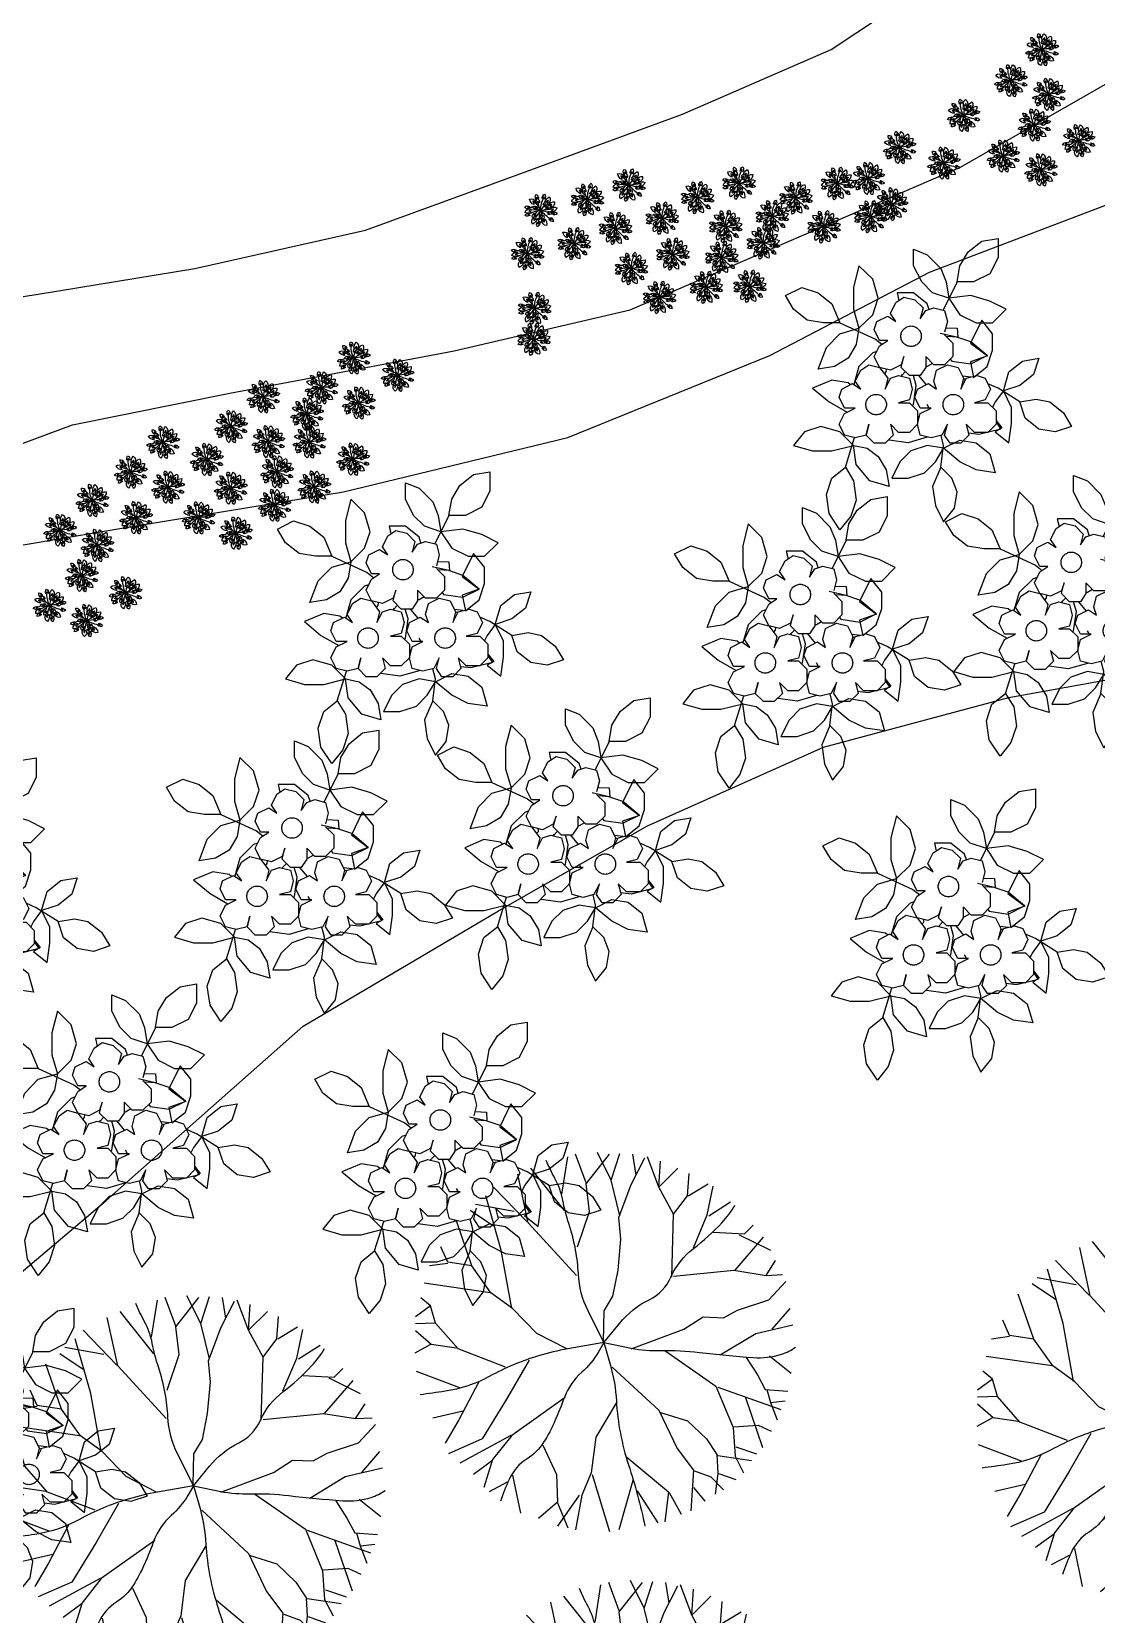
# Model space of a CAD drawing. Header units: millimetres. Extents: x 1101 to 4203, y 1053 to 1744.
# Drawn here: x 1348.71 to 1362.38, y 1568.72 to 1589.04 of the extents above; entities that cross this region are included whole.
import ezdxf

# ---------------------------------------------------------------- set-up
doc = ezdxf.new("R2010")
doc.units = ezdxf.units.MM
for name, color, linetype in [('01_Fina', 7, 'Continuous'), ('03_Gruesa', 7, 'Continuous'), ('NEW_PLANTS', 7, 'Continuous')]:
    doc.layers.add(name, color=color, linetype=linetype)
doc.styles.get("Standard").update_dxf_attribs({"font": 'arial.ttf'})

# ---------------------------------------------------------------- blocks, each defined once
blk = doc.blocks.new('shrubs1')
at = {"color": 70}
for points in [[(4340.8, 952, -0.243115), (4338.9, 955.2, -0.399574), (4342.1, 953.4, -0.151757), (4340.5, 953.9, -0.102993), (4340.8, 952, 4.231592)], [(4343.5, 951.8, -0.243115), (4341, 956.5, -0.399574), (4345.5, 953.8, -0.151757), (4343.2, 954.6, -0.102993), (4343.5, 951.8, 4.231592)], [(4344.5, 955, -0.243115), (4344.4, 958.8, -0.399574), (4346.3, 955.6, -0.151757), (4345.2, 956.8, -0.102993), (4344.5, 955, 4.231592)], [(4349.4, 953.6, -0.243115), (4351.5, 958.5, -0.399574), (4352.1, 953.3, -0.151757), (4351.3, 955.6, -0.102993), (4349.4, 953.6, 4.231592)], [(4351.4, 952, -0.243115), (4354.6, 953.9, -0.399574), (4352.8, 950.6, -0.151757), (4353.3, 952.3, -0.102993), (4351.4, 952, 4.231592)], [(4353.6, 954.2, -0.243115), (4356.8, 956, -0.399574), (4355.1, 952.8, -0.151757), (4355.5, 954.4, -0.102993), (4353.6, 954.2, 4.231592)], [(4341.3, 946.2, -0.243115), (4336, 947.1, -0.399574), (4341, 948.9, -0.151757), (4338.9, 947.7, -0.102993), (4341.3, 946.2, 4.231592)], [(4339.9, 942.8, -0.243115), (4336.2, 942.8, -0.399574), (4339.3, 944.7, -0.151757), (4338.1, 943.6, -0.102993), (4339.9, 942.8, 4.231592)], [(4344.3, 940.9, -0.243115), (4340.3, 937.4, -0.399574), (4341.9, 942.4, -0.151757), (4341.7, 940, -0.102993), (4344.3, 940.9, 4.231592)], [(4343.5, 944.2, -0.243115), (4340.3, 942.3, -0.399574), (4342, 945.6, -0.151757), (4341.5, 943.9, -0.102993), (4343.5, 944.2, 4.231592)], [(4343.6, 948, -0.243115), (4340.4, 949.8, -0.399574), (4344, 949.9, -0.151757), (4342.4, 949.5, -0.102993), (4343.6, 948, 4.231592)], [(4346.3, 943.4, -0.338305), (4343, 941.8, -0.306628), (4345.4, 945.5, -0.198031), (4344.3, 943.1, -0.284575), (4346.3, 943.4, 2.19888)], [(4347, 950.2, -0.338305), (4347.7, 953.8, -0.306628), (4349.1, 949.7, -0.198031), (4347.9, 952, -0.284575), (4347, 950.2, 2.19888)], [(4350.4, 941.8, -0.243115), (4350.4, 938.1, -0.399574), (4348.5, 941.2, -0.151757), (4349.7, 940, -0.102993), (4350.4, 941.8, 4.231592)], [(4351.8, 944.5, -0.243115), (4355.1, 942.6, -0.399574), (4351.4, 942.6, -0.151757), (4353, 942.9, -0.102993), (4351.8, 944.5, 4.231592)], [(4352.8, 947.4, -0.338305), (4356.3, 946, -0.306628), (4352, 945.3, -0.198031), (4354.5, 946.1, -0.284575), (4352.8, 947.4, 2.19888)], [(4354.8, 944.1, -0.243115), (4359.1, 940.9, -0.399574), (4353.9, 941.4, -0.151757), (4356.3, 941.7, -0.102993), (4354.8, 944.1, 4.231592)], [(4355.3, 947.2, -0.243115), (4360.5, 946.2, -0.399574), (4355.6, 944.4, -0.151757), (4357.6, 945.7, -0.102993), (4355.3, 947.2, 4.231592)], [(4356.7, 950.5, -0.243115), (4360.4, 950.5, -0.399574), (4357.2, 948.6, -0.151757), (4358.5, 949.8, -0.102993), (4356.7, 950.5, 4.231592)], [(4347.4, 937.5, -0.243115), (4345.6, 934.3, -0.399574), (4345.5, 937.9, -0.151757), (4345.9, 936.3, -0.102993), (4347.4, 937.5, 4.231592)], [(4352.1, 938.3, -0.243115), (4352.1, 934.6, -0.399574), (4350.2, 937.7, -0.151757), (4351.4, 936.5, -0.102993), (4352.1, 938.3, 4.231592)], [(4353.3, 941.7, -0.243115), (4356, 937.1, -0.399574), (4351.4, 939.6, -0.151757), (4353.7, 938.9, -0.102993), (4353.3, 941.7, 4.231592)]]:
    blk.add_lwpolyline(points, format="xyb", dxfattribs=at)
at = {"color": 46, "lineweight": 25}
for points in [[(4348.3, 946.7, 0.118288), (4343.4, 954.5, 14.536196)], [(4349.9, 949.1, 0.052373), (4351.3, 955.5, 35.05362)], [(4348.3, 946.7, 0.071347), (4339, 947.6, 7.890142)], [(4348.3, 946.7, 0.082733), (4340.6, 953.7, 20.273115)], [(4348.3, 946.7, 0.216963), (4341.6, 944.1, -0.417545)], [(4345.8, 936.4, -0.068386), (4348.3, 946.7, 3.442757)], [(4348.3, 946.7, -0.116255), (4353.2, 952.1, -0.060372)], [(4348.3, 946.7, -0.138137), (4358, 949.8, -6.895939)], [(4354.3, 946.2, 0.065358), (4348.3, 946.7, 1.516281)], [(4348.3, 946.7, -0.109166), (4349.7, 940.2, 0.286313)], [(4351.4, 936.7, 0.100215), (4350.9, 939.7, -1.505929)]]:
    blk.add_lwpolyline(points, format="xyb", dxfattribs=at)
for points in [[(4347.2, 953.2), (4345.2, 956.6)], [(4354.6, 953.5), (4355.4, 954.4)], [(4338.2, 943.6), (4340.3, 943.9)], [(4341.8, 940), (4343.1, 942.4)], [(4346.4, 948.9), (4342.3, 949.6)], [(4348.3, 946.7), (4344.5, 943.3)], [(4348.3, 946.7), (4348, 951.6)], [(4353.6, 939.1), (4348.3, 946.7)], [(4353, 943), (4349.9, 944.4)], [(4356.2, 941.8), (4354.5, 942.3)], [(4357.5, 945.6), (4355.4, 945.4)]]:
    blk.add_lwpolyline(points, dxfattribs=at)
at = {"color": 0, "flags": 1}
for tag, p in [('ITEM', (4350.4, 947)), ('SIZE', (4350.4, 945.8))]:
    blk.add_attdef(tag, p, '', height=0.5, dxfattribs=at)
blk = doc.blocks.new('s1')
blk.add_blockref('shrubs1', (0, 0))
blk = doc.blocks.new('shrubs')
at = {"layer": 'NEW_PLANTS', "color": 70, "linetype": 'Continuous'}
for points in [[(4514.12, 913.75), (4515.23, 913.3), (4516.33, 912.2), (4516.77, 911.1), (4516.99, 909.78), (4515.67, 910.22), (4514.79, 911.1), (4514.12, 912.42)], [(4520.96, 914.63), (4520.96, 913.08), (4520.3, 911.76), (4518.98, 911.1), (4517.65, 911.1), (4517.87, 912.42), (4518.54, 913.53), (4519.64, 914.41)], [(4509.71, 912.42), (4509.27, 910.66), (4509.27, 908.89), (4509.71, 907.35), (4510.82, 908.45), (4511.26, 909.78), (4510.82, 911.32)], [(4503.76, 910), (4505.08, 910.66), (4506.4, 910.22), (4507.51, 909.33), (4508.17, 907.79), (4506.85, 907.79), (4505.52, 908.01), (4504.42, 908.89)], [(4521.62, 908.89), (4520.3, 909.55), (4518.76, 910), (4516.99, 909.78), (4517.87, 908.45), (4519.2, 907.79), (4520.52, 907.79)], [(4506.4, 904.04), (4507.07, 905.8), (4508.17, 906.91), (4509.71, 907.35), (4509.49, 906.03), (4508.83, 904.92), (4507.73, 904.26)], [(4518.98, 903.38), (4520.08, 904.26), (4520.52, 905.58), (4520.52, 906.91), (4519.64, 908.01), (4518.73, 906.15), (4520.1, 905.12), (4518.73, 904.64)], [(4524.27, 904.92), (4523.83, 903.6), (4522.73, 902.72), (4521.4, 902.28), (4521.84, 903.82), (4522.95, 904.7)], [(4526.92, 899.41), (4525.59, 898.97), (4524.27, 899.19), (4523.17, 900.07), (4522.73, 901.39), (4524.05, 901.61), (4525.15, 901.39), (4526.25, 900.51)], [(4504.42, 897.86), (4505.96, 897.42), (4507.51, 897.42), (4509.27, 897.86), (4508.17, 898.97), (4506.63, 899.41), (4505.3, 898.97)], [(4520.74, 895.66), (4519.2, 895.88), (4517.87, 896.54), (4516.55, 897.64), (4517.87, 898.3), (4519.2, 898.08), (4520.3, 897.2)], [(4512.14, 894.55), (4510.6, 895), (4509.49, 896.32), (4509.27, 897.86), (4510.37, 897.64), (4511.26, 896.98), (4511.92, 895.88)], [(4512.36, 895.22), (4513.68, 895.22), (4515.01, 895.66), (4515.89, 896.54), (4516.55, 897.64), (4515.23, 897.86), (4513.9, 897.42), (4513.02, 896.54)], [(4508.17, 891.03), (4507.29, 892.35), (4507.07, 893.89), (4507.51, 895.22), (4508.61, 896.1), (4509.27, 895), (4509.49, 893.45), (4509.05, 892.13)], [(4516.55, 891.69), (4517.43, 892.79), (4517.65, 894.11), (4517.21, 895.22), (4516.33, 896.1), (4515.67, 894.55), (4515.89, 893.01)]]:
    blk.add_lwpolyline(points, close=True, dxfattribs=at)
for points in [[(4517.65, 911.1), (4516.51, 908.81)], [(4515.38, 908.87), (4515.23, 909.33), (4514.12, 910.22), (4512.8, 910.22), (4512.94, 909.6)], [(4508.17, 907.79), (4511.04, 906.47), (4511.57, 906.06)], [(4512.61, 908.04), (4512.58, 907.98)], [(4516.73, 907.38), (4517.65, 907.35), (4517.7, 906.63), (4516.76, 906.69)], [(4517.1, 904.86), (4517.21, 904.7), (4518.76, 904.48), (4520.08, 905.14), (4518.76, 906.25), (4517.63, 906.63), (4516.28, 906.94)], [(4511.15, 905.48), (4510.82, 905.36), (4509.71, 904.26), (4509.29, 902.8)], [(4513.25, 904.76), (4513.28, 904.74)], [(4511.78, 903.65), (4511.92, 903.82), (4511.94, 904.04)], [(4513.48, 903.84), (4513.12, 903.47)], [(4513.13, 903.47), (4513.24, 903.6)], [(4514.03, 901.09), (4514.12, 901.17), (4514.34, 902.72), (4514.11, 903.52)], [(4514.52, 903.52), (4515.14, 902.77)], [(4515.65, 904.51), (4515.23, 904.26), (4515.11, 904.26)], [(4518.78, 903.4), (4518.09, 903.48)], [(4509.02, 902.78), (4508.83, 902.94), (4507.51, 903.16), (4505.96, 902.5), (4507.29, 901.39), (4508.74, 900.56)], [(4518.37, 903.26), (4518.15, 903.21)], [(4522.73, 901.39), (4520.96, 902.5), (4520.15, 902.86)], [(4520.8, 899.88), (4521.27, 899.28), (4520.74, 898.97), (4521.84, 898.08), (4522.06, 899.63), (4522.06, 900.95), (4521.4, 902.28), (4520.74, 901.39), (4520.52, 900.95)], [(4515.42, 900.83), (4515.23, 901.17)], [(4514.45, 900.25), (4514.6, 900.19)], [(4520.8, 899.76), (4521.18, 899.19), (4519.42, 898.75), (4518.57, 898.85)], [(4508.61, 896.1), (4509.35, 898.5)], [(4515.25, 898.56), (4515.23, 898.53), (4513.68, 898.08), (4512.14, 898.3), (4512.11, 898.33)], [(4516.33, 896.1), (4516.55, 897.86), (4516.35, 898.68)], [(4516.8, 899.33), (4516.75, 899.35)]]:
    blk.add_lwpolyline(points, dxfattribs=at)
at = {"layer": 'NEW_PLANTS', "color": 30, "linetype": 'Continuous', "true_color": 0xf26722}
blk.add_lwpolyline([(4516.64, 906.81), (4517.3, 906.15), (4517.3, 905.06), (4516.64, 904.4), (4515.76, 904.4), (4515.11, 905.06), (4515.11, 904.18), (4514.67, 903.52), (4513.79, 903.52), (4513.13, 904.18), (4513.35, 905.06), (4513.13, 904.4), (4512.26, 903.96), (4511.38, 904.18), (4510.94, 905.06), (4511.38, 905.93), (4512.04, 906.37), (4511.38, 906.37), (4510.94, 907.25), (4511.16, 907.91), (4512.04, 908.34), (4512.7, 907.91), (4512.26, 908.56), (4512.7, 909.44), (4513.35, 909.88), (4514.23, 909.66), (4514.89, 909), (4514.67, 908.12), (4515.11, 908.78), (4515.76, 909), (4516.64, 908.78), (4516.86, 907.91), (4516.64, 907.03)], dxfattribs=at)
for points in [[(4513.1, 906.71, -0.098476), (4513.16, 907.03, -0.098485), (4513.34, 907.29, -0.098498), (4513.61, 907.47, -0.098507), (4513.93, 907.54, -0.098507), (4514.24, 907.47, -0.098498), (4514.51, 907.29, -0.098485), (4514.69, 907.03, -0.098476), (4514.75, 906.71, -0.098476), (4514.69, 906.39, -0.098485), (4514.51, 906.12, -0.098498), (4514.24, 905.94, -0.098507), (4513.93, 905.88, -0.098507), (4513.61, 905.94, -0.098498), (4513.34, 906.12, -0.098485), (4513.16, 906.39, -0.098476)], [(4510.27, 901.17, -0.098476), (4510.33, 901.49, -0.098485), (4510.51, 901.76, -0.098498), (4510.78, 901.94, -0.098507), (4511.1, 902, -0.098507), (4511.42, 901.94, -0.098498), (4511.68, 901.76, -0.098485), (4511.86, 901.49, -0.098476), (4511.93, 901.17, -0.098476), (4511.86, 900.86, -0.098485), (4511.68, 900.59, -0.098498), (4511.42, 900.41, -0.098507), (4511.1, 900.34, -0.098507), (4510.78, 900.41, -0.098498), (4510.51, 900.59, -0.098485), (4510.33, 900.86, -0.098476)], [(4516.51, 901.17, -0.098476), (4516.57, 901.49, -0.098485), (4516.75, 901.76, -0.098498), (4517.02, 901.94, -0.098507), (4517.34, 902, -0.098507), (4517.66, 901.94, -0.098498), (4517.93, 901.76, -0.098485), (4518.11, 901.49, -0.098476), (4518.17, 901.17, -0.098476), (4518.11, 900.86, -0.098485), (4517.93, 900.59, -0.098498), (4517.66, 900.41, -0.098507), (4517.34, 900.34, -0.098507), (4517.02, 900.41, -0.098498), (4516.75, 900.59, -0.098485), (4516.57, 900.86, -0.098476)]]:
    blk.add_lwpolyline(points, format="xyb", close=True, dxfattribs=at)
for points in [[(4509.41, 900.89), (4508.53, 900.89), (4508.1, 901.77), (4508.31, 902.43), (4509.19, 902.87), (4509.85, 902.43), (4509.41, 903.08), (4509.85, 903.96), (4510.51, 904.4), (4511.38, 904.18), (4512.04, 903.3), (4511.82, 902.43), (4512.26, 903.3), (4512.92, 903.52), (4513.79, 903.3), (4514.01, 902.43), (4513.79, 901.55), (4512.92, 901.33), (4513.79, 901.33), (4514.45, 900.67), (4514.45, 899.58), (4513.79, 898.92), (4512.92, 898.92), (4512.26, 899.58), (4512.48, 898.7), (4511.82, 898.04), (4510.94, 898.04), (4510.29, 898.7), (4510.51, 899.58), (4510.29, 898.7), (4509.41, 898.48), (4508.53, 898.7), (4508.1, 899.58), (4508.53, 900.46)], [(4515.54, 900.89), (4514.67, 900.89), (4514.23, 901.77), (4514.45, 902.43), (4515.33, 902.87), (4515.98, 902.43), (4515.76, 903.08), (4515.98, 903.96), (4516.86, 904.4), (4517.74, 904.18), (4518.17, 903.3), (4517.95, 902.43), (4518.39, 903.3), (4519.27, 903.52), (4519.93, 903.3), (4520.36, 902.43), (4519.93, 901.55), (4519.05, 901.33), (4520.15, 901.33), (4520.8, 900.67), (4520.8, 899.58), (4520.15, 898.92), (4519.05, 898.92), (4518.39, 899.58), (4518.61, 898.7), (4517.95, 898.04), (4517.08, 898.04), (4516.64, 898.7), (4516.86, 899.58), (4516.42, 898.7), (4515.54, 898.48), (4514.67, 898.7), (4514.45, 899.58), (4514.67, 900.46)]]:
    blk.add_lwpolyline(points, close=True, dxfattribs=at)
blk = doc.blocks.new('tree9')
at = {"color": 106}
for p, q in [((950.75, 450.95), (951.14, 453.4)), ((952.34, 451.69), (951.65, 453.57)), ((952.34, 451.63), (953.87, 453.57)), ((953.99, 451.86), (953.08, 453.69)), ((953.99, 451.86), (954.56, 453.63)), ((955.3, 451.58), (956.21, 453.34)), ((955.64, 452.2), (955.41, 453.57)), ((957.12, 451.41), (956.38, 453.4)), ((948.53, 449.07), (947.84, 452.26)), ((950.91, 449.87), (948.69, 452.66)), ((957.12, 451.41), (957.24, 453.12)), ((957.12, 451.41), (958.38, 452.66)), ((959, 450.84), (959.11, 452.31)), ((948.46, 449.12), (946.24, 451.41)), ((952.56, 449.81), (952.34, 451.63)), ((954.56, 449.53), (953.99, 451.86)), ((954.5, 449.41), (955.3, 451.58)), ((958.09, 449.64), (957.12, 451.41)), ((959.06, 450.84), (960.36, 451.63)), ((960.31, 449.58), (960.71, 451.47)), ((947.61, 449.81), (945.05, 450.27)), ((946.75, 447.25), (945.73, 450.84)), ((958.09, 449.64), (959, 450.84)), ((960.42, 449.53), (961.85, 450.44)), ((944.82, 446.22), (943.8, 449.19)), ((946.24, 448.84), (944.71, 449.87)), ((951.77, 447.47), (952.56, 449.81)), ((954.62, 447.99), (954.5, 449.41)), ((957.97, 445.49), (958.09, 449.64)), ((959.4, 447.42), (960.31, 449.58)), ((951.71, 445.6), (948.53, 449.07)), ((960.71, 448.44), (962.76, 448.33)), ((962.14, 445.94), (964.01, 448.11)), ((962.42, 448.28), (964.47, 447.25)), ((962.76, 448.33), (963.33, 448.9)), ((943.23, 446.46), (942.77, 447.47)), ((947.44, 443.43), (946.75, 447.25)), ((954.44, 445.94), (954.62, 447.99)), ((943.23, 446.39), (942.03, 446.22)), ((944.82, 446.22), (943.23, 446.46)), ((946.07, 444.46), (944.82, 446.22)), ((964.18, 445.6), (964.81, 446.57)), ((946.02, 444.46), (941.69, 445.09)), ((954.1, 444.23), (954.44, 445.94)), ((958.09, 445.54), (962.07, 445.94)), ((962.07, 445.94), (964.18, 445.6)), ((964.18, 445.6), (965.26, 445.65)), ((964.36, 444), (965.49, 445.2)), ((942.09, 443.6), (941.46, 444.12)), ((947.5, 443.43), (946.07, 444.46)), ((953.53, 443.27), (954.1, 444.23)), ((962.3, 443.32), (964.36, 444)), ((942.09, 443.6), (941.12, 442.87)), ((942.42, 442.46), (942.09, 443.6)), ((949.09, 441.78), (947.5, 443.43)), ((953.48, 441.27), (953.53, 443.27)), ((958.77, 442.06), (960.03, 442.87)), ((960.03, 442.87), (961.39, 442.81)), ((961.39, 442.81), (962.3, 443.32)), ((964.58, 442.06), (965.77, 443.43)), ((942.42, 442.46), (941.12, 442.41)), ((942.14, 441.05), (941.12, 441.95)), ((943.91, 440.76), (942.42, 442.46)), ((951.08, 440.76), (949.09, 441.78)), ((955.3, 440.76), (958.77, 442.06)), ((961.17, 440.36), (963.5, 441.78)), ((963.5, 441.78), (965.95, 442.35)), ((942.09, 441.05), (941.06, 440.48)), ((943.8, 440.81), (942.14, 441.05)), ((947.04, 439.56), (943.91, 440.76)), ((948.58, 440.02), (947.1, 437.45)), ((957.52, 440.65), (960.88, 438.31)), ((962.87, 440.19), (963.61, 439.05)), ((964.41, 440.3), (965.83, 439.16)), ((944.02, 438.19), (941.17, 439.27)), ((954.05, 439.56), (957.12, 436.72)), ((963.61, 439.05), (964.12, 438.08)), ((945.28, 438.59), (943.96, 436.08)), ((960.88, 438.31), (962.01, 435.58)), ((961, 438.25), (965.15, 436.77)), ((964.12, 438.08), (965.61, 437.97)), ((964.23, 438.08), (964.47, 437.23)), ((944.25, 436.66), (942.26, 436.2)), ((947.1, 437.45), (945.5, 434.83)), ((950.97, 437.57), (947.44, 435.07)), ((954.33, 437.23), (952.97, 434.95)), ((957.12, 436.72), (958.32, 434.21)), ((957.17, 436.6), (959, 436.03)), ((962.82, 437.57), (963.95, 434.26)), ((964.47, 437.23), (965.44, 437.34)), ((964.47, 437.23), (964.92, 436.08)), ((943.96, 436.08), (943.06, 434.55)), ((959, 436.03), (960.25, 434.83)), ((962.01, 435.58), (962.14, 433.7)), ((962.07, 435.64), (963.67, 435.75)), ((963.67, 435.75), (964.52, 435.35)), ((945.5, 434.83), (943.28, 433.86)), ((947.38, 435.07), (944.02, 433.24)), ((947.44, 435.07), (946.18, 433.47)), ((952.97, 434.95), (952.68, 432.61)), ((960.25, 434.83), (960.93, 433.81)), ((946.18, 433.47), (945.61, 431.64)), ((949.49, 434.43), (950.4, 432.5)), ((955.02, 433.64), (957.75, 431.36)), ((958.32, 434.21), (959.4, 432.78)), ((960.93, 433.81), (961, 432.56)), ((961, 433.75), (963.22, 433.42)), ((962.14, 433.7), (962.7, 432.61)), ((962.19, 434.32), (963.55, 433.86)), ((946.18, 433.42), (944.93, 432.5)), ((947.5, 432.45), (948.01, 429.94)), ((950.4, 432.5), (950.46, 430.68)), ((952.68, 432.61), (952.05, 431.13)), ((952.73, 432.5), (953.87, 428.74)), ((959.4, 432.78), (959.22, 430.1)), ((959.46, 432.73), (960.54, 432.33)), ((961, 432.56), (960.82, 431.19)), ((961.05, 432.56), (962.19, 432.16)), ((947.15, 431.99), (945.96, 431.36)), ((955.41, 432.1), (954.5, 428.85)), ((955.7, 431.42), (957.06, 429.31)), ((957.75, 431.36), (957.52, 429.37)), ((959.4, 431.64), (960.14, 430.74)), ((960.54, 432.33), (961.39, 431.48)), ((950.46, 430.68), (949.21, 429.6)), ((951.88, 431.13), (950.46, 429.09)), ((950.46, 430.62), (951.14, 428.97)), ((952.05, 431.13), (951.65, 428.85)), ((957.81, 431.31), (958.6, 429.88))]:
    blk.add_line(p, q, dxfattribs=at)
for points in [[(953.51, 441.18), (952.47, 443.26, -0.10411), (951.83, 445.71, 0.032984), (951.65, 447.25, 0.034072), (951.2, 449.01, -0.030956), (950.8, 450.55, 0.076171), (950.29, 451.98, -0.026216), (949.72, 453.17, 1.568784)], [(953.51, 441.18), (954.56, 442.46, -0.107856), (956.49, 444, 0.175024), (957.92, 445.49, -0.125464), (959.4, 447.36, 0.043348), (961.28, 449.07, 0.04978), (962.14, 450.21, -8.896609)], [(953.51, 441.18), (951.14, 440.76, 0.029099), (949.21, 440.3, 0.05336), (945.96, 438.94, -0.09082), (943.06, 437.97, -0.003401), (941.41, 437.74, 1.084963)], [(953.51, 441.18), (953.13, 440.53, -0.07796), (952.05, 439.22, 0.120857), (950.91, 437.57, -0.011392), (950.29, 436.03, -0.038005), (949.54, 434.61, -0.112949), (948.46, 433.53, 0.14803), (947.27, 432.16, 0.020427), (946.7, 430.74, 1.639795)], [(953.51, 441.18), (955.3, 440.81, 0.056937), (957.24, 440.65, -0.035612), (959.79, 440.53, 0.008822), (963.33, 440.19, 0.099585), (965.2, 440.41, 0.073278), (966.12, 440.87, -1.918828)], [(953.51, 441.18), (953.94, 439.67, -0.054456), (954.33, 437.34, 0.065281), (955.13, 433.13, -0.028329), (956.21, 429.09, 4.035528)]]:
    blk.add_lwpolyline(points, format="xyb", dxfattribs=at)
at = {"color": 106, "flags": 1}
for tag, p in [('ITEM', (953.79, 443.71)), ('SIZE', (953.53, 441.16))]:
    blk.add_attdef(tag, p, '', height=2.09, dxfattribs=at)
blk = doc.blocks.new('Borde del rio puyo')
at = {"xscale": 0.01683469536077232, "yscale": 0.01683469536077232, "zscale": 0.01683469536077232}
for p, rotation in [((1372.358, 1514.662), 85.91186823319981), ((1371.959, 1514.264), 85.91186823319981), ((1372.444, 1514.087), 85.91186823319981), ((1371.349, 1513.817), 85.91186823319981), ((1372.258, 1513.693), 85.91186823319981), ((1372.828, 1513.492), 85.91186823319981), ((1370.527, 1513.405), 85.91186823319981), ((1371.859, 1513.295), 85.91186823319981), ((1371.096, 1513.204), 85.91186823319981), ((1372.344, 1513.118), 85.91186823319981), ((1334.039, 1515.565), 60.37044358636018), ((1335.452, 1515.591), 60.37044358636018), ((1336.715, 1515.586), 60.37044358636018), ((1370.127, 1513.007), 85.91186823319981), ((1332.909, 1515.24), 60.37044358636018), ((1333.506, 1515.379), 60.37044358636018), ((1334.92, 1515.404), 60.37044358636018), ((1336.183, 1515.399), 60.37044358636018), ((1358.6, 1511.922), 76.84041032186792), ((1334.466, 1515.139), 60.37044358636018), ((1335.281, 1515.035), 60.37044358636018), ((1335.879, 1515.164), 60.37044358636018), ((1337.142, 1515.159), 60.37044358636018), ((1333.867, 1515.009), 60.37044358636018), ((1336.544, 1515.03), 60.37044358636018), ((1332.737, 1514.684), 60.37044358636018), ((1333.336, 1514.813), 60.37044358636018), ((1334.603, 1514.679), 60.37044358636018), ((1335.231, 1514.636), 60.37044358636018), ((1335.764, 1514.822), 60.37044358636018), ((1334.071, 1514.493), 60.37044358636018), ((1335.031, 1514.252), 60.37044358636018), ((1335.592, 1514.266), 60.37044358636018), ((1334.432, 1514.123), 60.37044358636018), ((1332.828, 1513.982), 60.37044358636018), ((1332.819, 1513.586), 60.37044358636018), ((1360.767, 1510.357), 83.78880820092174), ((1361.329, 1510.135), 83.78880820092174), ((1360.353, 1509.975), 83.78880820092174), ((1359.606, 1509.86), 83.78880820092174), ((1360.831, 1509.779), 83.78880820092174), ((1359.192, 1509.477), 83.78880820092174), ((1360.168, 1509.638), 83.78880820092174), ((1358.319, 1509.275), 83.78880820092174), ((1359.67, 1509.282), 83.78880820092174), ((1360.197, 1509.279), 83.78880820092174), ((1358.881, 1509.053), 83.78880820092174), ((1360.759, 1509.057), 83.78880820092174), ((1357.905, 1508.892), 83.78880820092174), ((1359.783, 1508.896), 83.78880820092174), ((1358.383, 1508.697), 83.78880820092174), ((1359.189, 1508.686), 83.78880820092174), ((1360.261, 1508.7), 83.78880820092174), ((1357.412, 1508.527), 83.78880820092174), ((1359.751, 1508.465), 83.78880820092174), ((1357.974, 1508.305), 83.78880820092174), ((1358.775, 1508.304), 83.78880820092174), ((1356.998, 1508.144), 83.78880820092174), ((1359.253, 1508.108), 83.78880820092174), ((1357.476, 1507.949), 83.78880820092174), ((1357.276, 1507.562), 83.78880820092174), ((1357.838, 1507.341), 83.78880820092174), ((1356.862, 1507.18), 83.78880820092174), ((1357.34, 1506.984), 83.78880820092174)]:
    blk.add_blockref('s1', p, dxfattribs=dict(at, rotation=rotation))
for name, p, xscale, yscale, zscale in [('shrubs', (643.937, 1441.299), 0.1586335689872081, 0.1586335689872081, 0.1586335689872081), ('shrubs', (637.414, 1438.301), 0.1586335689872081, 0.1586335689872081, 0.1586335689872081), ('shrubs', (645.993, 1438.395), 0.1586335689872081, 0.1586335689872081, 0.1586335689872081), ('shrubs', (642.514, 1437.982), 0.1586335689872081, 0.1586335689872081, 0.1586335689872081), ('shrubs', (639.47, 1435.398), 0.1586335689872081, 0.1586335689872081, 0.1586335689872081), ('shrubs', (635.99, 1434.984), 0.1586335689872081, 0.1586335689872081, 0.1586335689872081), ('shrubs', (631.59, 1434.627), 0.1586335689872081, 0.1586335689872081, 0.1586335689872081), ('shrubs', (644.417, 1434.232), 0.1586335689872081, 0.1586335689872081, 0.1586335689872081), ('shrubs', (633.646, 1431.724), 0.1586335689872081, 0.1586335689872081, 0.1586335689872081), ('shrubs', (637.894, 1431.234), 0.1586335689872081, 0.1586335689872081, 0.1586335689872081), ('tree9', (1170.046, 1486.146), 0.1950770953426661, 0.1950770953426661, 0.1950770953426661), ('tree9', (1177.26, 1485.205), 0.1950770953426661, 0.1950770953426661, 0.1950770953426661), ('tree9', (1164.777, 1484.307), 0.1950770953426661, 0.1950770953426661, 0.1950770953426661), ('shrubs', (632.071, 1427.56), 0.1586335689872081, 0.1586335689872081, 0.1586335689872081), ('tree9', (1170.47, 1480.649), 0.1950770953426661, 0.1950770953426661, 0.1950770953426661)]:
    blk.add_blockref(name, p, dxfattribs=dict(xscale=xscale, yscale=yscale, zscale=zscale))

msp = doc.modelspace()

# ---------------------------------------------------------------- hatches: boundary and pattern name
at = {"layer": '03_Gruesa', "true_color": 0x17923e}
h = msp.add_hatch(color=114, dxfattribs=at)
h.dxf.hatch_style = 1
edge = h.paths.add_edge_path()
edge.add_arc((1334.359, 1525.853), 5, 136.1441, 180, ccw=False)
edge.add_line((1330.754, 1529.317), (1341.91, 1540.928))
edge.add_arc((1345.516, 1537.464), 5, 110.881, 136.1441, ccw=False)
edge.add_spline(control_points=[(1343.793, 1542.158), (1345.942, 1542.947), (1348.053, 1543.775), (1352.907, 1545.786), (1355.62, 1546.996), (1363.571, 1550.741), (1368.627, 1553.397), (1378.311, 1558.8), (1382.944, 1561.548), (1388.676, 1565.021), (1389.947, 1565.795), (1391.746, 1566.896), (1392.287, 1567.227), (1393.364, 1567.888), (1393.908, 1568.222), (1395.042, 1568.92), (1395.626, 1569.282), (1397.489, 1570.448), (1398.826, 1571.3), (1401.628, 1573.162), (1403.093, 1574.173), (1405.705, 1576.09), (1406.835, 1576.953), (1409.049, 1578.736), (1410.131, 1579.649), (1412.264, 1581.544), (1413.318, 1582.528), (1416.308, 1585.472), (1418.211, 1587.533), (1421.52, 1591.557), (1422.955, 1593.468), (1425.684, 1597.533), (1426.977, 1599.685), (1429.369, 1604.28), (1430.463, 1606.717), (1432.357, 1611.888), (1433.158, 1614.627), (1434.019, 1618.803), (1434.245, 1620.132), (1434.519, 1622.23), (1434.601, 1622.977), (1434.789, 1625.072), (1434.855, 1626.369), (1434.914, 1628.813), (1434.907, 1629.955), (1434.851, 1632.105), (1434.802, 1633.11), (1434.701, 1634.77), (1434.652, 1635.452), (1434.521, 1637.133), (1434.438, 1638.063), (1434.368, 1638.865)], knot_values=[112.284165, 112.284165, 112.284165, 112.284165, 117.860488, 117.860488, 125.336595, 125.336595, 140.288809, 140.288809, 155.241023, 155.241023, 159.568055, 159.568055, 161.441916, 161.441916, 163.315776, 163.315776, 165.189636, 165.189636, 169.132601, 169.132601, 173.075566, 173.075566, 175.964844, 175.964844, 178.66149, 178.66149, 181.358137, 181.358137, 186.416969, 186.416969, 190.514335, 190.514335, 194.6117, 194.6117, 198.709066, 198.709066, 202.806431, 202.806431, 204.657464, 204.657464, 205.67432, 205.67432, 207.603852, 207.603852, 209.533385, 209.533385, 211.462918, 211.462918, 212.994225, 212.994225, 215.456463, 215.456463, 215.456463, 215.456463], degree=3, periodic=0)
edge.add_arc((1439.349, 1639.301), 5, 134.1826, 184.9959, ccw=False)
edge.add_spline(control_points=[(1435.864, 1642.886), (1435.902, 1642.923), (1435.94, 1642.96), (1436.184, 1643.195), (1436.4, 1643.398), (1436.855, 1643.815), (1437.092, 1644.028), (1437.413, 1644.309), (1437.505, 1644.389), (1437.595, 1644.467)], knot_values=[246.689761, 246.689761, 246.689761, 246.689761, 246.973973, 246.973973, 248.491627, 248.491627, 250.009281, 250.009281, 250.623207, 250.623207, 250.623207, 250.623207], degree=3, periodic=0)
edge.add_arc((1440.855, 1640.676), 5, 42.8435, 131.8666, ccw=False)
edge.add_spline(control_points=[(1444.522, 1644.076), (1444.625, 1643.964), (1444.733, 1643.845), (1445.107, 1643.416), (1445.392, 1643.067), (1446.016, 1642.251), (1446.352, 1641.788), (1447.178, 1640.584), (1447.69, 1639.791), (1448.646, 1638.238), (1449.07, 1637.527), (1450.17, 1635.641), (1450.879, 1634.389), (1452.253, 1631.957), (1452.9, 1630.81), (1453.937, 1629.003), (1454.295, 1628.385), (1454.944, 1627.277), (1455.235, 1626.784), (1456.078, 1625.37), (1456.627, 1624.463), (1458.345, 1621.646), (1459.473, 1619.832), (1461.577, 1616.416), (1462.553, 1614.816), (1464.319, 1611.81), (1465.114, 1610.395), (1466.657, 1607.467), (1467.363, 1605.985), (1468.329, 1603.672), (1468.661, 1602.785), (1469.229, 1601.064), (1469.465, 1600.228), (1469.861, 1598.541), (1470.019, 1597.692), (1470.173, 1596.559), (1470.205, 1596.297), (1470.266, 1595.723), (1470.296, 1595.413), (1470.378, 1594.424), (1470.424, 1593.683), (1470.495, 1592.073), (1470.52, 1591.194), (1470.552, 1589.321), (1470.559, 1588.327), (1470.559, 1586.245), (1470.553, 1585.149), (1470.53, 1581.787), (1470.508, 1579.403), (1470.539, 1575.453), (1470.564, 1573.995), (1470.665, 1570.988), (1470.739, 1569.438), (1470.946, 1566.595), (1471.061, 1565.332), (1471.357, 1562.749), (1471.539, 1561.419), (1472.003, 1558.659), (1472.284, 1557.233), (1472.838, 1554.901), (1473.066, 1554.02), (1473.582, 1552.215), (1473.87, 1551.293), (1474.835, 1548.482), (1475.613, 1546.551), (1477.355, 1542.981), (1478.253, 1541.363), (1480.332, 1538.135), (1481.512, 1536.528), (1483.686, 1533.978), (1484.591, 1533.006), (1486.502, 1531.139), (1487.51, 1530.241), (1489.359, 1528.745), (1490.18, 1528.128), (1491.856, 1526.959), (1492.714, 1526.405), (1494.035, 1525.616), (1494.485, 1525.358), (1495.396, 1524.857), (1495.857, 1524.615), (1496.768, 1524.155), (1497.221, 1523.936), (1498.375, 1523.401), (1499.065, 1523.104), (1500.394, 1522.564), (1501.036, 1522.321), (1502.473, 1521.807), (1503.257, 1521.549), (1504.77, 1521.085), (1505.495, 1520.88), (1506.752, 1520.546), (1507.293, 1520.41), (1509.103, 1519.977), (1510.282, 1519.731), (1512.361, 1519.322), (1513.305, 1519.151), (1514.486, 1518.938), (1514.823, 1518.877), (1515.866, 1518.688), (1516.566, 1518.56), (1517.975, 1518.302), (1518.681, 1518.173), (1520.811, 1517.782), (1522.246, 1517.519), (1524.825, 1517.056), (1525.959, 1516.856), (1527.782, 1516.542), (1528.458, 1516.427), (1529.825, 1516.2), (1530.514, 1516.088), (1531.851, 1515.874), (1532.5, 1515.771), (1534.392, 1515.474), (1535.579, 1515.288), (1536.924, 1515.067), (1537.154, 1515.029), (1537.381, 1514.991)], knot_values=[304.181395, 304.181395, 304.181395, 304.181395, 305.575125, 305.575125, 308.837845, 308.837845, 312.100565, 312.100565, 316.421685, 316.421685, 319.588084, 319.588084, 324.274457, 324.274457, 328.018302, 328.018302, 329.866208, 329.866208, 331.349008, 331.349008, 334.229938, 334.229938, 340.558066, 340.558066, 346.886194, 346.886194, 353.214322, 353.214322, 360.886674, 360.886674, 365.993823, 365.993823, 371.100973, 371.100973, 376.208122, 376.208122, 377.68235, 377.68235, 379.156577, 379.156577, 382.105031, 382.105031, 385.053485, 385.053485, 388.001939, 388.001939, 390.950394, 390.950394, 396.688412, 396.688412, 399.858638, 399.858638, 403.028864, 403.028864, 405.435492, 405.435492, 407.842119, 407.842119, 410.248747, 410.248747, 411.677671, 411.677671, 413.106595, 413.106595, 415.964443, 415.964443, 418.265423, 418.265423, 420.566404, 420.566404, 422.020567, 422.020567, 423.474731, 423.474731, 424.556725, 424.556725, 425.638718, 425.638718, 426.18639, 426.18639, 426.734061, 426.734061, 427.281733, 427.281733, 428.13582, 428.13582, 428.989907, 428.989907, 430.119485, 430.119485, 431.249063, 431.249063, 432.185627, 432.185627, 434.465364, 434.465364, 436.745102, 436.745102, 437.79156, 437.79156, 439.933333, 439.933333, 442.075106, 442.075106, 446.358651, 446.358651, 449.648158, 449.648158, 451.560254, 451.560254, 453.472351, 453.472351, 455.384447, 455.384447, 459.208639, 459.208639, 460.011863, 460.011863, 460.011863, 460.011863], degree=3, periodic=0)
edge.add_arc((1536.556, 1510.06), 5, -26.0319, 80.8155, ccw=False)
edge.add_line((1541.048, 1507.866), (1510.486, 1445.291))
edge.add_arc((1505.993, 1447.486), 5, 270, 333.9681, ccw=False)
edge.add_line((1505.993, 1442.486), (1410.101, 1442.486))
edge.add_arc((1415.101, 1442.486), 5, 180, 270)
edge.add_line((1415.101, 1437.486), (1512.238, 1437.486))
edge.add_line((1512.238, 1437.486), (1550.83, 1516.5))
edge.add_spline(control_points=[(1550.83, 1516.5), (1550.504, 1516.653), (1550.222, 1516.783), (1549.825, 1516.96), (1549.682, 1517.022), (1549.384, 1517.147), (1549.228, 1517.211), (1548.737, 1517.406), (1548.388, 1517.535), (1547.466, 1517.856), (1546.869, 1518.045), (1544.877, 1518.614), (1543.34, 1518.972), (1540.71, 1519.487), (1539.782, 1519.655), (1537.829, 1519.988), (1536.803, 1520.154), (1534.419, 1520.532), (1533.044, 1520.745), (1530.821, 1521.103), (1530.035, 1521.233), (1528.423, 1521.504), (1527.591, 1521.648), (1525.248, 1522.058), (1523.755, 1522.328), (1521.329, 1522.77), (1520.388, 1522.943), (1518.98, 1523.201), (1518.512, 1523.287), (1517.576, 1523.458), (1517.108, 1523.544), (1516.409, 1523.671), (1516.176, 1523.713), (1515.708, 1523.798), (1515.476, 1523.84), (1514.38, 1524.037), (1513.393, 1524.215), (1511.768, 1524.534), (1511.194, 1524.651), (1509.865, 1524.938), (1509.094, 1525.115), (1507.663, 1525.474), (1507.002, 1525.65), (1505.821, 1525.991), (1505.316, 1526.144), (1504.28, 1526.478), (1503.752, 1526.658), (1502.193, 1527.222), (1501.125, 1527.647), (1499.478, 1528.398), (1498.951, 1528.652), (1497.892, 1529.191), (1497.358, 1529.479), (1496.462, 1529.99), (1496.09, 1530.21), (1494.718, 1531.054), (1493.745, 1531.716), (1491.971, 1533.047), (1491.173, 1533.7), (1489.562, 1535.127), (1488.757, 1535.907), (1487.23, 1537.519), (1486.513, 1538.347), (1484.696, 1540.624), (1483.683, 1542.102), (1482.11, 1544.728), (1481.497, 1545.878), (1480.404, 1548.155), (1479.924, 1549.281), (1478.79, 1552.235), (1478.232, 1554.041), (1477.558, 1556.638), (1477.358, 1557.493), (1476.947, 1559.444), (1476.75, 1560.53), (1476.418, 1562.654), (1476.281, 1563.688), (1476.019, 1566.003), (1475.907, 1567.272), (1475.734, 1569.751), (1475.674, 1570.957), (1475.573, 1573.654), (1475.545, 1575.129), (1475.512, 1578.533), (1475.522, 1580.421), (1475.545, 1584.043), (1475.56, 1585.773), (1475.558, 1588.64), (1475.548, 1589.828), (1475.508, 1591.672), (1475.486, 1592.368), (1475.429, 1593.688), (1475.394, 1594.315), (1475.31, 1595.492), (1475.261, 1596.041), (1475.152, 1597.051), (1475.094, 1597.504), (1474.964, 1598.366), (1474.895, 1598.767), (1474.684, 1599.881), (1474.525, 1600.587), (1474.133, 1602.096), (1473.894, 1602.898), (1473.347, 1604.522), (1473.04, 1605.344), (1472.025, 1607.828), (1471.214, 1609.541), (1469.503, 1612.794), (1468.659, 1614.294), (1466.807, 1617.445), (1465.797, 1619.099), (1463.643, 1622.594), (1462.501, 1624.431), (1460.766, 1627.279), (1460.209, 1628.203), (1459.081, 1630.102), (1458.504, 1631.091), (1457.69, 1632.509), (1457.425, 1632.973), (1456.611, 1634.407), (1456.082, 1635.346), (1454.982, 1637.289), (1454.42, 1638.277), (1453.344, 1640.124), (1452.828, 1640.988), (1451.834, 1642.59), (1451.359, 1643.324), (1450.253, 1644.945), (1449.638, 1645.77), (1448.497, 1647.159), (1447.968, 1647.729), (1447.274, 1648.394), (1447.087, 1648.565), (1446.549, 1649.028), (1446.169, 1649.326), (1445.371, 1649.894), (1444.955, 1650.163), (1444.149, 1650.632), (1443.763, 1650.836), (1443.022, 1651.188), (1442.657, 1651.342), (1442.053, 1651.567), (1441.805, 1651.649), (1441.357, 1651.781), (1441.151, 1651.833), (1440.807, 1651.907), (1440.665, 1651.932), (1440.426, 1651.967), (1440.333, 1651.977), (1440.192, 1651.987), (1440.143, 1651.989), (1440.113, 1651.989)], knot_values=[275.199907, 275.199907, 275.199907, 275.199907, 276.531117, 276.531117, 277.531216, 277.531216, 278.531315, 278.531315, 280.660712, 280.660712, 283.916412, 283.916412, 290.794637, 290.794637, 294.23375, 294.23375, 297.672863, 297.672863, 301.837318, 301.837318, 304.044915, 304.044915, 306.450982, 306.450982, 310.878309, 310.878309, 313.718124, 313.718124, 315.138032, 315.138032, 316.55794, 316.55794, 317.267894, 317.267894, 317.977848, 317.977848, 320.4593, 320.4593, 321.700026, 321.700026, 323.193268, 323.193268, 324.36222, 324.36222, 325.192147, 325.192147, 326.022074, 326.022074, 327.558397, 327.558397, 328.273916, 328.273916, 328.989435, 328.989435, 329.506795, 329.506795, 330.916176, 330.916176, 332.159846, 332.159846, 333.537277, 333.537277, 334.914708, 334.914708, 337.275711, 337.275711, 339.11345, 339.11345, 340.951188, 340.951188, 344.0122, 344.0122, 345.542706, 345.542706, 347.556808, 347.556808, 349.57091, 349.57091, 352.139245, 352.139245, 354.707579, 354.707579, 357.997182, 357.997182, 362.520316, 362.520316, 367.043449, 367.043449, 370.505555, 370.505555, 372.75825, 372.75825, 375.010944, 375.010944, 377.263639, 377.263639, 379.516333, 379.516333, 381.525654, 381.525654, 385.153447, 385.153447, 389.323775, 389.323775, 393.494103, 393.494103, 401.671795, 401.671795, 408.089458, 408.089458, 414.507121, 414.507121, 420.924784, 420.924784, 423.897184, 423.897184, 426.869584, 426.869584, 428.355784, 428.355784, 431.541712, 431.541712, 435.241607, 435.241607, 438.941503, 438.941503, 442.641399, 442.641399, 447.935281, 447.935281, 453.229164, 453.229164, 455.300345, 455.300345, 458.892236, 458.892236, 462.484127, 462.484127, 465.699093, 465.699093, 468.914059, 468.914059, 471.346696, 471.346696, 473.779332, 473.779332, 475.847959, 475.847959, 477.916585, 477.916585, 479.743299, 479.743299, 479.743299, 479.743299], degree=3, periodic=0)
edge.add_spline(control_points=[(1440.113, 1651.989), (1440.09, 1651.983), (1440.056, 1651.974), (1439.936, 1651.939), (1439.839, 1651.907), (1439.543, 1651.793), (1439.328, 1651.701), (1438.819, 1651.453), (1438.528, 1651.298), (1437.936, 1650.949), (1437.655, 1650.774), (1437.058, 1650.379), (1436.745, 1650.161), (1436.161, 1649.733), (1435.897, 1649.533), (1435.355, 1649.108), (1435.077, 1648.883), (1434.509, 1648.409), (1434.219, 1648.16), (1433.628, 1647.638), (1433.326, 1647.366), (1432.584, 1646.675), (1432.157, 1646.26), (1431.363, 1645.45), (1430.996, 1645.053), (1430.353, 1644.318), (1430.08, 1643.982), (1429.618, 1643.374), (1429.431, 1643.105), (1429.226, 1642.785), (1429.167, 1642.687), (1429.118, 1642.603)], knot_values=[235.135666, 235.135666, 235.135666, 235.135666, 236.659746, 236.659746, 238.942649, 238.942649, 241.841974, 241.841974, 244.741298, 244.741298, 246.987427, 246.987427, 249.233557, 249.233557, 250.966046, 250.966046, 252.698535, 252.698535, 254.431025, 254.431025, 256.163514, 256.163514, 258.945487, 258.945487, 261.825923, 261.825923, 264.706358, 264.706358, 267.586793, 267.586793, 269.106773, 269.106773, 269.106773, 269.106773], degree=3, periodic=0)
edge.add_spline(control_points=[(1429.118, 1642.603), (1429.118, 1642.503), (1429.12, 1642.389), (1429.126, 1642.118), (1429.131, 1641.959), (1429.15, 1641.54), (1429.165, 1641.266), (1429.205, 1640.66), (1429.229, 1640.329), (1429.285, 1639.614), (1429.317, 1639.233), (1429.398, 1638.303), (1429.448, 1637.733), (1429.561, 1636.415), (1429.623, 1635.653), (1429.74, 1634.024), (1429.794, 1633.147), (1429.872, 1631.362), (1429.897, 1630.467), (1429.907, 1628.587), (1429.892, 1627.597), (1429.823, 1626.036), (1429.792, 1625.505), (1429.712, 1624.416), (1429.662, 1623.858), (1429.541, 1622.723), (1429.469, 1622.147), (1429.269, 1620.743), (1429.13, 1619.917), (1428.79, 1618.161), (1428.582, 1617.234), (1428.014, 1614.979), (1427.626, 1613.67), (1426.63, 1610.707), (1425.991, 1609.084), (1424.29, 1605.26), (1423.165, 1603.126), (1420.759, 1599.105), (1419.472, 1597.207), (1416.781, 1593.619), (1415.381, 1591.932), (1413.214, 1589.535), (1412.481, 1588.759), (1410.998, 1587.251), (1410.248, 1586.519), (1408.732, 1585.095), (1407.965, 1584.404), (1406.42, 1583.062), (1405.641, 1582.411), (1403.857, 1580.974), (1402.855, 1580.205), (1400.307, 1578.324), (1398.782, 1577.272), (1395.857, 1575.332), (1394.455, 1574.444), (1392.581, 1573.277), (1392.048, 1572.948), (1391.008, 1572.308), (1390.505, 1572), (1389.017, 1571.087), (1388.024, 1570.48), (1385.482, 1568.93), (1383.92, 1567.983), (1379.681, 1565.439), (1376.966, 1563.837), (1368.528, 1559.011), (1362.604, 1555.822), (1351.46, 1550.555), (1346.355, 1548.385), (1341.028, 1546.474)], knot_values=[111.356051, 111.356051, 111.356051, 111.356051, 112.247689, 112.247689, 113.27473, 113.27473, 114.606057, 114.606057, 115.918039, 115.918039, 117.230022, 117.230022, 118.887771, 118.887771, 120.793395, 120.793395, 122.69902, 122.69902, 124.417602, 124.417602, 126.136185, 126.136185, 126.995476, 126.995476, 127.854767, 127.854767, 128.714059, 128.714059, 129.980059, 129.980059, 131.442739, 131.442739, 133.600383, 133.600383, 136.459295, 136.459295, 140.58884, 140.58884, 144.718385, 144.718385, 148.84793, 148.84793, 150.912702, 150.912702, 152.977474, 152.977474, 155.042247, 155.042247, 157.107019, 157.107019, 159.809069, 159.809069, 164.096103, 164.096103, 168.383137, 168.383137, 170.139124, 170.139124, 171.895111, 171.895111, 175.326634, 175.326634, 180.609611, 180.609611, 189.475969, 189.475969, 207.540256, 207.540256, 221.736628, 221.736628, 221.736628, 221.736628], degree=3, periodic=0)
edge.add_arc((1342.716, 1541.767), 5, 110.4908, 136.1441)
edge.add_line((1339.111, 1545.232), (1316.293, 1521.484))
edge.add_line((1316.293, 1521.484), (1324.359, 1521.484))
edge.add_line((1324.359, 1521.484), (1324.359, 1506.484))
edge.add_line((1324.359, 1506.484), (1309.359, 1506.484))
edge.add_line((1309.359, 1506.484), (1309.359, 1491.484))
edge.add_line((1309.359, 1491.484), (1305.326, 1491.484))
edge.add_line((1305.326, 1491.484), (1272.733, 1457.562))
edge.add_arc((1276.338, 1454.098), 5, 136.1441, 254.441)
edge.add_line((1274.997, 1449.281), (1316.701, 1437.669))
edge.add_arc((1318.042, 1442.486), 5, 254.441, 270)
edge.add_line((1318.042, 1437.486), (1400.101, 1437.486))
edge.add_arc((1400.101, 1442.486), 5, 270, 360)
edge.add_line((1405.101, 1442.486), (1334.359, 1442.486))
edge.add_arc((1334.359, 1447.486), 5, 180, 270, ccw=False)
edge.add_line((1329.359, 1447.486), (1329.359, 1525.853))

# ---------------------------------------------------------------- linework, layer by layer
msp.add_spline([(1206.55, 1742.411), (1198.036, 1713.245), (1191.712, 1699.458), (1188.115, 1692.655), (1185.804, 1676.355), (1188.204, 1664.121), (1192.37, 1645.395), (1198.957, 1631.579), (1205.919, 1617.923), (1212.006, 1606.116), (1219.798, 1593.741), (1226.027, 1584.556), (1235.412, 1573.916), (1239.381, 1569.044), (1262.456, 1553.753), (1273.817, 1547.943), (1292.279, 1545.864), (1304.629, 1545.032), (1323.86, 1547.241), (1343.768, 1554.244), (1348.177, 1560.24), (1355.099, 1558.478), (1361.05, 1563.528), (1368.811, 1564.744), (1375.81, 1569.684), (1387.223, 1575.308), (1397.875, 1585.58), (1409.717, 1597.182), (1418.41, 1615.582), (1419.855, 1625.077), (1420.374, 1641.997), (1422.228, 1651.701), (1429.173, 1651.447), (1435.26, 1654.709), (1443.361, 1656.59), (1455.3, 1651.182), (1462.27, 1643.182), (1465.927, 1633.22), (1474.194, 1620.717), (1478.652, 1616.668), (1481.052, 1602.658), (1484.132, 1591.314), (1484.891, 1574.332), (1484.358, 1564.209), (1486.422, 1559.181), (1489.394, 1548.073), (1492.669, 1543.867), (1495.886, 1536.945), (1501.551, 1533.066), (1522.852, 1526.997), (1548.84, 1524.652), (1563.366, 1519.91), (1597.015, 1518.916), (1608.069, 1518.759), (1621.874, 1530.8), (1629.228, 1540.852), (1637.328, 1541.751), (1654.578, 1528.415), (1666.447, 1514.072), (1678.809, 1502.283), (1683.259, 1485.417), (1688.258, 1473.248), (1696.093, 1461.999), (1707.128, 1455.142), (1716.579, 1451.321), (1728.091, 1440.45), (1739.119, 1428.492), (1751.998, 1419.885), (1768.138, 1407.716), (1779.751, 1403.892), (1792.302, 1394.742), (1800.327, 1389.872), (1811.751, 1382.948), (1818.472, 1377.635), (1820.168, 1369.015), (1828.212, 1360.848), (1834.333, 1353.311), (1847.27, 1343.538), (1858.598, 1336.789), (1868.42, 1330.801), (1878.399, 1329.631), (1894.155, 1331.085)], degree=3)
msp.add_open_spline([(1348.837, 1557.214), (1348.953, 1557.182), (1349.101, 1557.134), (1349.579, 1556.961), (1349.96, 1556.802), (1350.809, 1556.445), (1351.279, 1556.246), (1352.314, 1555.87), (1352.879, 1555.69), (1353.821, 1555.518), (1354.136, 1555.478), (1354.714, 1555.452), (1354.967, 1555.454), (1355.458, 1555.495), (1355.693, 1555.528), (1356.142, 1555.622), (1356.359, 1555.682), (1357.069, 1555.921), (1357.515, 1556.147), (1358.302, 1556.641), (1358.644, 1556.909), (1359.26, 1557.45), (1359.534, 1557.724), (1360.204, 1558.437), (1360.566, 1558.868), (1361.23, 1559.649), (1361.533, 1560), (1362.072, 1560.557), (1362.307, 1560.761), (1362.556, 1560.935), (1362.613, 1560.969), (1362.754, 1561.04), (1362.833, 1561.075), (1363.12, 1561.177), (1363.376, 1561.239), (1364.013, 1561.332), (1364.392, 1561.362), (1365.248, 1561.4), (1365.723, 1561.408), (1366.751, 1561.443), (1367.304, 1561.469), (1368.24, 1561.572), (1368.599, 1561.624), (1369.365, 1561.78), (1369.782, 1561.892), (1370.564, 1562.161), (1370.937, 1562.317), (1372.214, 1562.935), (1373.008, 1563.478), (1374.436, 1564.582), (1375.071, 1565.145), (1376.258, 1566.19), (1376.809, 1566.672), (1377.517, 1567.217), (1377.699, 1567.35), (1378.08, 1567.613), (1378.275, 1567.74), (1378.877, 1568.113), (1379.299, 1568.348), (1380.771, 1569.102), (1381.908, 1569.58), (1384.313, 1570.569), (1385.579, 1571.08), (1387.408, 1571.973), (1387.957, 1572.261), (1388.889, 1572.805), (1389.27, 1573.044), (1390.007, 1573.539), (1390.365, 1573.795), (1391.41, 1574.587), (1392.07, 1575.145), (1394.119, 1577.012), (1395.393, 1578.391), (1397.411, 1580.632), (1398.186, 1581.509), (1399.326, 1582.751), (1399.694, 1583.144), (1400.431, 1583.909), (1400.808, 1584.287), (1401.958, 1585.415), (1402.75, 1586.157), (1405.273, 1588.479), (1407.059, 1590.062), (1409.626, 1592.599), (1410.446, 1593.451), (1411.896, 1595.092), (1412.535, 1595.872), (1413.745, 1597.472), (1414.32, 1598.295), (1415.954, 1600.824), (1416.924, 1602.591), (1418.596, 1606.163), (1419.308, 1607.965), (1420.482, 1611.501), (1420.959, 1613.232), (1422.113, 1618.397), (1422.538, 1621.808), (1423.175, 1628.062), (1423.39, 1631.017), (1423.476, 1635.08), (1423.484, 1635.881), (1423.484, 1638.358), (1423.449, 1640.11), (1423.344, 1642.838), (1423.307, 1643.665), (1423.262, 1645.253), (1423.256, 1646.016), (1423.31, 1647.375), (1423.372, 1647.973), (1423.498, 1648.612), (1423.543, 1648.779), (1423.584, 1648.903)], degree=3, knots=[312.421211, 312.421211, 312.421211, 312.421211, 313.09648, 313.09648, 314.333712, 314.333712, 315.570945, 315.570945, 316.808178, 316.808178, 317.37857, 317.37857, 317.792042, 317.792042, 318.150649, 318.150649, 318.509255, 318.509255, 319.374791, 319.374791, 320.240328, 320.240328, 321.105864, 321.105864, 322.530788, 322.530788, 323.955713, 323.955713, 325.380637, 325.380637, 326.037418, 326.037418, 326.6942, 326.6942, 328.094645, 328.094645, 329.49509, 329.49509, 330.895535, 330.895535, 332.29598, 332.29598, 333.117561, 333.117561, 333.996791, 333.996791, 334.876022, 334.876022, 337.171365, 337.171365, 339.466708, 339.466708, 341.762051, 341.762051, 342.59837, 342.59837, 343.434689, 343.434689, 345.107328, 345.107328, 349.017411, 349.017411, 352.927495, 352.927495, 354.594309, 354.594309, 355.769729, 355.769729, 356.945149, 356.945149, 359.295989, 359.295989, 364.582882, 364.582882, 368.046641, 368.046641, 369.707532, 369.707532, 371.368423, 371.368423, 374.690205, 374.690205, 381.745505, 381.745505, 385.117646, 385.117646, 387.917242, 387.917242, 390.716837, 390.716837, 396.316027, 396.316027, 401.680632, 401.680632, 406.646285, 406.646285, 416.370575, 416.370575, 426.094866, 426.094866, 428.413965, 428.413965, 433.052164, 433.052164, 435.041553, 435.041553, 437.030942, 437.030942, 439.020331, 439.020331, 439.931966, 439.931966, 439.931966, 439.931966])
at = {"layer": '01_Fina', "linetype": 'Continuous'}
for points in [[(1324.702, 1573.044), (1327.082, 1574.124), (1329.052, 1575.664), (1330.992, 1577.344), (1332.622, 1579.054), (1334.632, 1580.804), (1336.902, 1582.154), (1339.372, 1582.924), (1341.872, 1583.914), (1343.992, 1584.714), (1346.652, 1585.344), (1348.792, 1585.674), (1350.802, 1586.004), (1352.992, 1586.494), (1354.942, 1587.204), (1357.062, 1587.984), (1358.972, 1588.814), (1360.922, 1590.114)], [(1325.722, 1567.774), (1327.332, 1568.314), (1329.642, 1569.144), (1331.532, 1570.704), (1333.562, 1571.974), (1336.312, 1573.664), (1339.502, 1575.924), (1341.542, 1578.344), (1342.412, 1579.054), (1344.732, 1580.464), (1347.532, 1582.274), (1349.892, 1582.674), (1352.712, 1583.134), (1355.592, 1583.834), (1358.182, 1584.884), (1360.232, 1585.954), (1362.932, 1586.984), (1365.532, 1588.104), (1366.852, 1588.874), (1369.292, 1590.094)], [(1320.812, 1568.954), (1330.192, 1572.994), (1332.892, 1574.384), (1339.552, 1579.374), (1342.642, 1580.914), (1344.762, 1582.334), (1349.232, 1583.994), (1351.252, 1584.404), (1354.132, 1584.944), (1356.392, 1585.474), (1360.632, 1587.304), (1363.092, 1588.714), (1365.412, 1589.974)], [(1324.062, 1558.434), (1326.952, 1558.474), (1329.142, 1558.804), (1331.282, 1559.574), (1334.072, 1561.224), (1336.772, 1562.964), (1338.592, 1564.244), (1347.452, 1572.164), (1349.662, 1574.034), (1352.192, 1576.274), (1354.702, 1577.754), (1356.612, 1578.844), (1358.872, 1579.854), (1361.252, 1580.494), (1363.412, 1580.884), (1365.532, 1581.354), (1367.452, 1582.164), (1369.562, 1583.694), (1371.432, 1585.214), (1373.102, 1586.634), (1374.542, 1588.064), (1376.362, 1589.724)]]:
    msp.add_lwpolyline(points, dxfattribs=at)
at = {"layer": '03_Gruesa', "color": 116, "true_color": 0x136734}
for points, knots in [([(1341.028, 1546.474), (1346.355, 1548.385), (1351.46, 1550.555), (1362.604, 1555.822), (1368.528, 1559.011), (1376.966, 1563.837), (1379.681, 1565.439), (1383.92, 1567.983), (1385.482, 1568.93), (1388.024, 1570.48), (1389.017, 1571.087), (1390.505, 1572), (1391.008, 1572.308), (1392.048, 1572.948), (1392.581, 1573.277), (1394.455, 1574.444), (1395.857, 1575.332), (1398.782, 1577.272), (1400.307, 1578.324), (1402.855, 1580.205), (1403.857, 1580.974), (1405.641, 1582.411), (1406.42, 1583.062), (1407.965, 1584.404), (1408.732, 1585.095), (1410.248, 1586.519), (1410.998, 1587.251), (1412.481, 1588.759), (1413.214, 1589.535), (1415.381, 1591.932), (1416.781, 1593.619), (1419.472, 1597.207), (1420.759, 1599.105), (1423.165, 1603.126), (1424.29, 1605.26), (1425.991, 1609.084), (1426.63, 1610.707), (1427.626, 1613.67), (1428.014, 1614.979), (1428.582, 1617.234), (1428.79, 1618.161), (1429.13, 1619.917), (1429.269, 1620.743), (1429.469, 1622.147), (1429.541, 1622.723), (1429.662, 1623.858), (1429.712, 1624.416), (1429.792, 1625.505), (1429.823, 1626.036), (1429.892, 1627.597), (1429.907, 1628.587), (1429.897, 1630.467), (1429.872, 1631.362), (1429.794, 1633.147), (1429.74, 1634.024), (1429.623, 1635.653), (1429.561, 1636.415), (1429.448, 1637.733), (1429.398, 1638.303), (1429.317, 1639.233), (1429.285, 1639.614), (1429.229, 1640.329), (1429.205, 1640.66), (1429.165, 1641.266), (1429.15, 1641.54), (1429.131, 1641.959), (1429.126, 1642.118), (1429.12, 1642.389), (1429.118, 1642.503), (1429.118, 1642.603)], [111.356051, 111.356051, 111.356051, 111.356051, 125.552423, 125.552423, 143.616711, 143.616711, 152.483069, 152.483069, 157.766046, 157.766046, 161.197569, 161.197569, 162.953556, 162.953556, 164.709543, 164.709543, 168.996577, 168.996577, 173.28361, 173.28361, 175.985661, 175.985661, 178.050433, 178.050433, 180.115205, 180.115205, 182.179978, 182.179978, 184.24475, 184.24475, 188.374295, 188.374295, 192.50384, 192.50384, 196.633384, 196.633384, 199.492297, 199.492297, 201.64994, 201.64994, 203.11262, 203.11262, 204.378621, 204.378621, 205.237912, 205.237912, 206.097204, 206.097204, 206.956495, 206.956495, 208.675077, 208.675077, 210.39366, 210.39366, 212.299284, 212.299284, 214.204909, 214.204909, 215.862658, 215.862658, 217.17464, 217.17464, 218.486623, 218.486623, 219.81795, 219.81795, 220.844991, 220.844991, 221.736628, 221.736628, 221.736628, 221.736628]), ([(1343.793, 1542.158), (1345.942, 1542.947), (1348.053, 1543.775), (1352.907, 1545.786), (1355.62, 1546.996), (1363.571, 1550.741), (1368.627, 1553.397), (1378.311, 1558.8), (1382.944, 1561.548), (1388.676, 1565.021), (1389.947, 1565.795), (1391.746, 1566.896), (1392.287, 1567.227), (1393.364, 1567.888), (1393.908, 1568.222), (1395.042, 1568.92), (1395.626, 1569.282), (1397.489, 1570.448), (1398.826, 1571.3), (1401.628, 1573.162), (1403.093, 1574.173), (1405.705, 1576.09), (1406.835, 1576.953), (1409.049, 1578.736), (1410.131, 1579.649), (1412.264, 1581.544), (1413.318, 1582.528), (1416.308, 1585.472), (1418.211, 1587.533), (1421.52, 1591.557), (1422.955, 1593.468), (1425.684, 1597.533), (1426.977, 1599.685), (1429.369, 1604.28), (1430.463, 1606.717), (1432.357, 1611.888), (1433.158, 1614.627), (1434.019, 1618.803), (1434.245, 1620.132), (1434.519, 1622.23), (1434.601, 1622.977), (1434.789, 1625.072), (1434.855, 1626.369), (1434.914, 1628.813), (1434.907, 1629.955), (1434.851, 1632.105), (1434.802, 1633.11), (1434.701, 1634.77), (1434.652, 1635.452), (1434.521, 1637.133), (1434.438, 1638.063), (1434.368, 1638.865)], [112.284165, 112.284165, 112.284165, 112.284165, 117.860488, 117.860488, 125.336595, 125.336595, 140.288809, 140.288809, 155.241023, 155.241023, 159.568055, 159.568055, 161.441916, 161.441916, 163.315776, 163.315776, 165.189636, 165.189636, 169.132601, 169.132601, 173.075566, 173.075566, 175.964844, 175.964844, 178.66149, 178.66149, 181.358137, 181.358137, 186.416969, 186.416969, 190.514335, 190.514335, 194.6117, 194.6117, 198.709066, 198.709066, 202.806431, 202.806431, 204.657464, 204.657464, 205.67432, 205.67432, 207.603852, 207.603852, 209.533385, 209.533385, 211.462918, 211.462918, 212.994225, 212.994225, 215.456463, 215.456463, 215.456463, 215.456463])]:
    msp.add_open_spline(points, degree=3, knots=knots, dxfattribs=at)

# ---------------------------------------------------------------- block references
msp.add_blockref('Borde del rio puyo', (0, 0))

doc.saveas('drawing.dxf')
